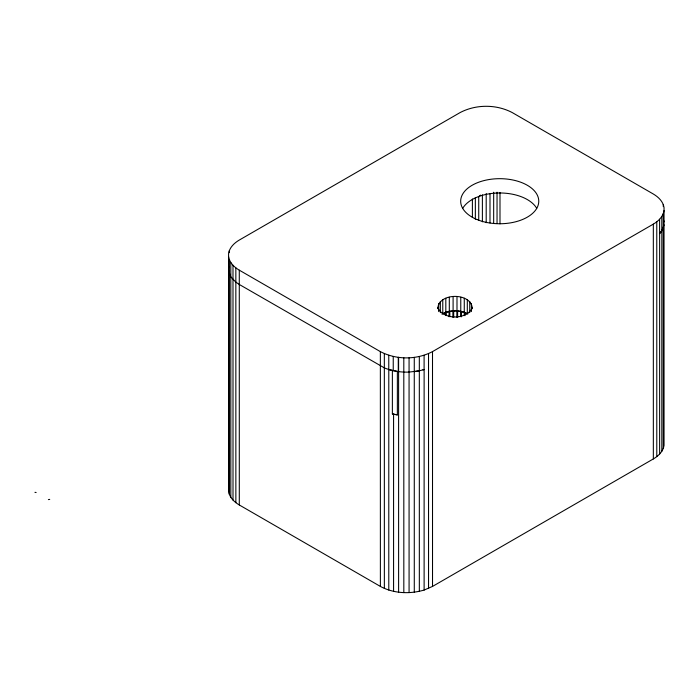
<?xml version="1.0" encoding="UTF-8"?>
<svg xmlns="http://www.w3.org/2000/svg" width="699" height="699" viewBox="0 0 699 699"><rect width="100%" height="100%" fill="white"/><g stroke="black" fill="none" stroke-linecap="round" stroke-linejoin="round"><path stroke-width="1.05" d="M422.93 369.85L424.127 369.535L424.118 590.061C409.815 594.255 393.642 593.582 380.387 586.426L239.303 504.975C234.261 502.013 229.49 497.487 228.599 491.441L228.582 253.597C229.473 247.551 234.235 243.025 239.285 240.063L460.108 112.574C476.045 104.203 496.307 104.203 512.245 112.574L653.329 194.025C658.371 196.987 663.141 201.513 664.033 207.559L664.05 445.403C663.159 451.449 658.388 455.975 653.347 458.937L432.524 586.426L424.118 590.061M228.582 267.892L228.783 267.132M228.582 256.629C229.473 262.684 234.235 267.201 239.285 270.163L380.361 351.614C396.307 359.976 416.569 359.985 432.506 351.614L653.329 224.126C658.371 221.164 663.141 216.646 664.033 210.591M664.05 224.877L661.796 230.81L659.611 233.571L659.611 219.276M472.279 308.67C471.869 292.304 438.212 292.304 437.801 308.67M472.279 307.857C466.513 320.037 443.577 320.037 437.801 307.857M659.611 233.571L661.822 230.801L661.822 451.327M441.943 314.087C449.745 309.578 460.056 309.605 467.954 313.895M467.308 299.653L467.308 313.947C459.785 310.041 450.305 310.041 442.773 313.947L442.773 299.653M409.064 372.095L419.321 370.811L424.127 369.535M414.289 371.65L419.339 370.793M48.397 499.61L49.725 499.392M409.081 372.086C400.667 372.41 392.156 371.082 384.336 367.901M392.375 370.479L392.375 413.93L397.364 414.891L397.364 371.44M34.95 492.323L36.13 492.524M388.766 355.249L388.766 369.544L398.273 371.606L398.273 357.311M392.375 413.93L397.364 414.891M384.363 367.892L239.285 284.467M235.843 282.169L239.303 284.449M235.86 282.16L230.81 276.848L228.582 270.932L229.351 273.921M663.674 220.342L664.05 221.845M663.281 204.554L663.281 206.598M663.281 213.597L663.299 448.409M661.796 216.515L661.796 230.81M659.638 233.562L659.638 454.088M656.772 221.828L656.789 456.639M653.329 224.126L653.347 458.937M499.995 192.522L499.995 223.855M497.041 192.199L497.041 223.531M493.669 192.234L493.669 223.566M489.999 193.754L489.999 222.929M486.198 193.536L486.198 222.71M482.389 194.838L482.389 221.845M479.261 196.323L479.261 196.192A39.039 22.534 0 0 1 480.685 195.126M478.728 196.559L478.728 220.325M475.355 197.599L475.355 219.206M472.393 198.997L472.393 217.372M471.423 303.427L471.423 311.597M469.737 301.4L469.737 312.636M464.931 312.444L464.931 315.703M464.276 298.255L464.267 315.45M461.427 311.404L461.427 316.83M460.772 297.276L460.772 311.571M460.693 311.238L460.693 316.673M457.618 310.837L457.618 317.355M456.989 296.778L456.989 311.072M456.84 310.767L456.84 317.276M453.686 310.767L453.686 317.276M453.101 296.778L453.101 311.072M452.9 310.784L452.9 317.302M449.824 311.195L449.824 316.621M449.308 297.276L449.308 311.571M449.064 311.308L449.064 316.743M446.215 312.103L446.215 315.354M445.813 298.255L445.813 312.549M445.516 312.304L445.516 315.564M440.353 301.4L440.353 312.636M438.666 303.427L438.666 311.597M432.506 351.614L432.524 586.426M428.531 353.607L428.548 588.418M424.101 355.249L424.101 369.544M419.321 356.507L419.339 591.319M414.271 357.364L414.289 592.175M409.064 357.801L409.081 592.603M403.804 357.801L403.821 592.603M398.596 357.364L398.613 592.175M393.572 414.245L393.572 591.319M393.24 356.429L393.24 370.723M388.784 369.535L388.784 590.061M384.336 353.607L384.363 588.418M380.361 351.614L380.387 586.426M239.285 270.163L239.303 504.975M235.843 267.874L235.86 502.677M232.994 265.314L233.012 500.126M230.81 262.553L230.827 497.365M229.324 250.592L229.324 252.636M229.324 259.635L229.351 494.446M462.808 208.188A39.039 22.534 0 0 1 499.82 192.976A39.039 22.534 0 0 1 536.71 208.293M476.823 219.469A39.039 22.534 0 0 0 538.553 203.54A39.039 22.534 0 0 0 483.804 180.639A39.039 22.534 0 0 0 476.823 219.469"/></g></svg>
